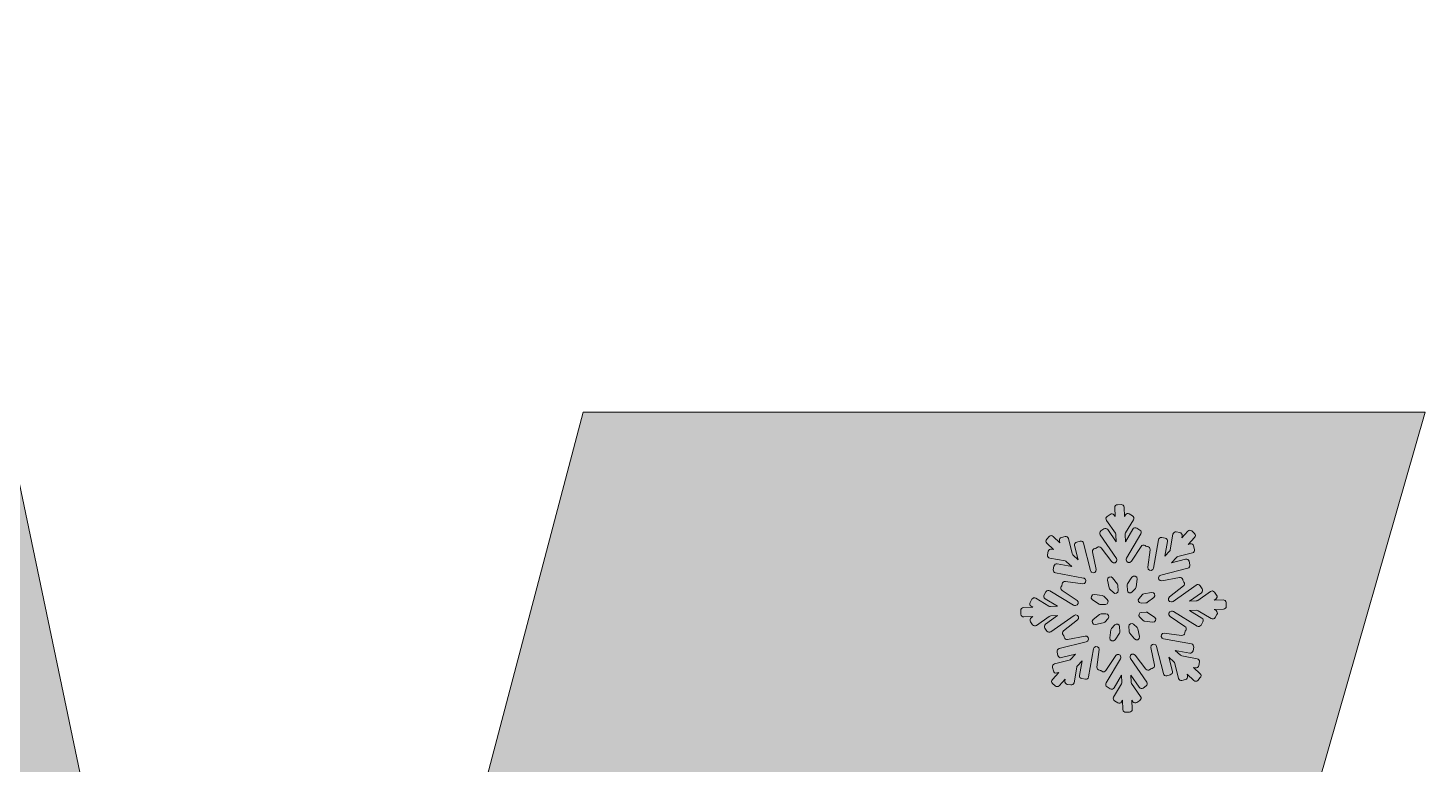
# Model space of a CAD drawing. Header units: millimetres. Extents: x -42 to 192, y -117 to -17.
# Drawn here: x 144.94 to 191.72, y -41.91 to -17.24 of the extents above; entities that cross this region are included whole.
import ezdxf

# ---------------------------------------------------------------- set-up
doc = ezdxf.new("R2010")
doc.units = ezdxf.units.MM
doc.header["$MEASUREMENT"] = 0
doc.layers.add('engraving', color=7, linetype='Continuous')
doc.layers.add('Layer 1', color=7, linetype='Continuous')

msp = doc.modelspace()

# ---------------------------------------------------------------- hatches: boundary and pattern name
at = {"layer": 'Layer 1'}
h = msp.add_hatch(color=2, dxfattribs=at)
h.dxf.hatch_style = 2
edge = h.paths.add_edge_path()
edge.add_spline(control_points=[(163.535, -30.121), (163.535, -30.121), (152.73, -71.11), (152.73, -71.11), (152.73, -71.11), (144.157, -30.121), (144.157, -30.121), (144.157, -30.121), (141.21, -30.121), (141.21, -30.121), (140.385, -29.082), (139.149, -28.383), (137.751, -28.276), (139.256, -27.161), (140.236, -25.378), (140.236, -23.361), (140.236, -19.98), (137.496, -17.24), (134.115, -17.24), (130.735, -17.24), (127.995, -19.98), (127.995, -23.361), (127.995, -25.378), (128.975, -27.161), (130.479, -28.276), (129.082, -28.383), (127.846, -29.082), (127.021, -30.121), (127.021, -30.121), (124.073, -30.121), (124.073, -30.121), (124.073, -30.121), (115.617, -71.11), (115.617, -71.11), (115.617, -71.11), (104.695, -30.121), (104.695, -30.121), (104.695, -30.121), (76.508, -30.121), (76.508, -30.121), (76.508, -30.121), (100.937, -115.27), (100.937, -115.27), (100.937, -115.27), (126.657, -115.27), (126.657, -115.27), (126.657, -115.27), (134.174, -87.788), (134.174, -87.788), (134.174, -87.788), (141.573, -115.27), (141.573, -115.27), (141.573, -115.27), (167.294, -115.27), (167.294, -115.27), (167.294, -115.27), (191.723, -30.121), (191.723, -30.121), (191.723, -30.121), (163.535, -30.121), (163.535, -30.121)], knot_values=[0, 0, 0, 0, 1, 1, 1, 2, 2, 2, 3, 3, 3, 4, 4, 4, 5, 5, 5, 6, 6, 6, 7, 7, 7, 8, 8, 8, 9, 9, 9, 10, 10, 10, 11, 11, 11, 12, 12, 12, 13, 13, 13, 14, 14, 14, 15, 15, 15, 16, 16, 16, 17, 17, 17, 18, 18, 18, 19, 19, 19, 20, 20, 20, 20], degree=3, periodic=1)
edge = h.paths.add_edge_path()
edge.add_spline(control_points=[(130.308, -23.361), (130.308, -21.261), (132.016, -19.553), (134.115, -19.553), (136.215, -19.553), (137.923, -21.261), (137.923, -23.361), (137.923, -25.46), (136.215, -27.168), (134.115, -27.168), (132.016, -27.168), (130.308, -25.46), (130.308, -23.361)], knot_values=[0, 0, 0, 0, 1, 1, 1, 2, 2, 2, 3, 3, 3, 4, 4, 4, 4], degree=3, periodic=1)

# ---------------------------------------------------------------- linework, layer by layer
at = {"layer": 'engraving', "lineweight": 0}
for points, knots in [([(185.061, -36.498), (185.059, -36.446), (185.015, -36.405), (184.963, -36.407), (184.963, -36.407), (184.663, -36.419), (184.663, -36.419), (184.663, -36.419), (184.718, -36.379), (184.718, -36.379), (184.761, -36.35), (184.771, -36.291), (184.742, -36.249), (184.742, -36.249), (184.672, -36.147), (184.672, -36.147), (184.642, -36.104), (184.582, -36.094), (184.539, -36.124), (184.539, -36.124), (184.113, -36.425), (184.113, -36.425), (184.098, -36.435), (184.081, -36.441), (184.063, -36.442), (184.063, -36.442), (183.833, -36.451), (183.833, -36.451), (183.833, -36.451), (184.238, -36.165), (184.238, -36.165), (184.28, -36.135), (184.291, -36.076), (184.261, -36.034), (184.261, -36.034), (184.191, -35.933), (184.191, -35.933), (184.161, -35.89), (184.102, -35.879), (184.059, -35.909), (184.059, -35.909), (183.284, -36.457), (183.284, -36.457), (183.269, -36.468), (183.251, -36.474), (183.233, -36.474), (183.233, -36.474), (183.228, -36.474), (183.228, -36.474), (183.137, -36.478), (183.094, -36.362), (183.166, -36.306), (183.166, -36.306), (183.631, -35.94), (183.631, -35.94), (183.672, -35.908), (183.679, -35.849), (183.648, -35.808), (183.648, -35.808), (183.633, -35.788), (183.633, -35.788), (183.624, -35.777), (183.618, -35.763), (183.615, -35.749), (183.615, -35.749), (183.61, -35.725), (183.61, -35.725), (183.6, -35.674), (183.55, -35.641), (183.499, -35.651), (183.499, -35.651), (182.912, -35.768), (182.912, -35.768), (182.822, -35.786), (182.762, -35.679), (182.824, -35.612), (182.824, -35.612), (182.833, -35.601), (182.833, -35.601), (182.846, -35.587), (182.862, -35.578), (182.88, -35.573), (182.88, -35.573), (183.781, -35.347), (183.781, -35.347), (183.831, -35.334), (183.862, -35.283), (183.85, -35.233), (183.85, -35.233), (183.82, -35.113), (183.82, -35.113), (183.807, -35.062), (183.756, -35.031), (183.705, -35.044), (183.705, -35.044), (183.234, -35.162), (183.234, -35.162), (183.234, -35.162), (183.396, -34.984), (183.396, -34.984), (183.409, -34.971), (183.425, -34.961), (183.443, -34.956), (183.443, -34.956), (183.936, -34.833), (183.936, -34.833), (183.987, -34.82), (184.018, -34.769), (184.005, -34.718), (184.005, -34.718), (183.975, -34.599), (183.975, -34.599), (183.963, -34.548), (183.912, -34.517), (183.861, -34.53), (183.861, -34.53), (183.796, -34.546), (183.796, -34.546), (183.796, -34.546), (184.008, -34.314), (184.008, -34.314), (184.043, -34.276), (184.04, -34.217), (184.003, -34.181), (184.003, -34.181), (183.913, -34.098), (183.913, -34.098), (183.875, -34.062), (183.814, -34.064), (183.779, -34.103), (183.779, -34.103), (183.577, -34.324), (183.577, -34.324), (183.577, -34.324), (183.588, -34.258), (183.588, -34.258), (183.597, -34.207), (183.563, -34.158), (183.512, -34.149), (183.512, -34.149), (183.393, -34.127), (183.393, -34.127), (183.341, -34.118), (183.292, -34.153), (183.283, -34.204), (183.283, -34.204), (183.192, -34.724), (183.192, -34.724), (183.189, -34.741), (183.181, -34.758), (183.169, -34.771), (183.169, -34.771), (183.014, -34.941), (183.014, -34.941), (183.014, -34.941), (183.1, -34.45), (183.1, -34.45), (183.108, -34.399), (183.074, -34.35), (183.023, -34.341), (183.023, -34.341), (182.904, -34.319), (182.904, -34.319), (182.852, -34.31), (182.803, -34.344), (182.794, -34.396), (182.794, -34.396), (182.63, -35.34), (182.63, -35.34), (182.626, -35.358), (182.618, -35.375), (182.606, -35.388), (182.606, -35.388), (182.606, -35.388), (182.606, -35.388), (182.544, -35.456), (182.432, -35.404), (182.443, -35.313), (182.443, -35.313), (182.514, -34.724), (182.514, -34.724), (182.52, -34.673), (182.484, -34.626), (182.432, -34.619), (182.432, -34.619), (182.41, -34.616), (182.41, -34.616), (182.395, -34.614), (182.381, -34.609), (182.369, -34.601), (182.369, -34.601), (182.35, -34.588), (182.35, -34.588), (182.306, -34.559), (182.247, -34.57), (182.218, -34.614), (182.218, -34.614), (181.889, -35.113), (181.889, -35.113), (181.838, -35.19), (181.719, -35.157), (181.715, -35.065), (181.715, -35.065), (181.715, -35.055), (181.715, -35.055), (181.714, -35.036), (181.719, -35.018), (181.728, -35.003), (181.728, -35.003), (182.206, -34.196), (182.206, -34.196), (182.233, -34.152), (182.218, -34.094), (182.174, -34.068), (182.174, -34.068), (182.07, -34.004), (182.07, -34.004), (182.025, -33.977), (181.966, -33.991), (181.94, -34.036), (181.94, -34.036), (181.691, -34.456), (181.691, -34.456), (181.691, -34.456), (181.681, -34.215), (181.681, -34.215), (181.68, -34.196), (181.685, -34.178), (181.694, -34.163), (181.694, -34.163), (181.956, -33.72), (181.956, -33.72), (181.983, -33.676), (181.969, -33.618), (181.924, -33.591), (181.924, -33.591), (181.82, -33.528), (181.82, -33.528), (181.775, -33.501), (181.717, -33.515), (181.69, -33.56), (181.69, -33.56), (181.657, -33.616), (181.657, -33.616), (181.657, -33.616), (181.644, -33.303), (181.644, -33.303), (181.642, -33.251), (181.598, -33.21), (181.546, -33.212), (181.546, -33.212), (181.425, -33.217), (181.425, -33.217), (181.373, -33.219), (181.332, -33.263), (181.334, -33.315), (181.334, -33.315), (181.346, -33.617), (181.346, -33.617), (181.346, -33.617), (181.309, -33.564), (181.309, -33.564), (181.28, -33.521), (181.22, -33.51), (181.177, -33.541), (181.177, -33.541), (181.078, -33.611), (181.078, -33.611), (181.036, -33.641), (181.025, -33.699), (181.055, -33.742), (181.055, -33.742), (181.354, -34.175), (181.354, -34.175), (181.364, -34.19), (181.37, -34.207), (181.371, -34.225), (181.371, -34.225), (181.38, -34.457), (181.38, -34.457), (181.38, -34.457), (181.099, -34.05), (181.099, -34.05), (181.069, -34.006), (181.009, -33.996), (180.967, -34.026), (180.967, -34.026), (180.867, -34.096), (180.867, -34.096), (180.825, -34.126), (180.814, -34.185), (180.844, -34.227), (180.844, -34.227), (181.388, -35.015), (181.388, -35.015), (181.398, -35.03), (181.404, -35.047), (181.405, -35.065), (181.405, -35.065), (181.405, -35.067), (181.405, -35.067), (181.409, -35.159), (181.292, -35.201), (181.236, -35.128), (181.236, -35.128), (180.878, -34.663), (180.878, -34.663), (180.846, -34.621), (180.786, -34.614), (180.744, -34.646), (180.744, -34.646), (180.727, -34.66), (180.727, -34.66), (180.715, -34.67), (180.701, -34.676), (180.687, -34.679), (180.687, -34.679), (180.665, -34.683), (180.665, -34.683), (180.614, -34.693), (180.58, -34.743), (180.591, -34.794), (180.591, -34.794), (180.707, -35.387), (180.707, -35.387), (180.725, -35.477), (180.617, -35.537), (180.55, -35.474), (180.55, -35.474), (180.544, -35.469), (180.544, -35.469), (180.531, -35.456), (180.522, -35.44), (180.517, -35.422), (180.517, -35.422), (180.291, -34.509), (180.291, -34.509), (180.279, -34.458), (180.227, -34.427), (180.177, -34.44), (180.177, -34.44), (180.059, -34.469), (180.059, -34.469), (180.008, -34.482), (179.978, -34.533), (179.99, -34.584), (179.99, -34.584), (180.108, -35.061), (180.108, -35.061), (180.108, -35.061), (179.934, -34.898), (179.934, -34.898), (179.92, -34.885), (179.911, -34.869), (179.906, -34.851), (179.906, -34.851), (179.782, -34.35), (179.782, -34.35), (179.77, -34.299), (179.719, -34.268), (179.668, -34.281), (179.668, -34.281), (179.55, -34.311), (179.55, -34.311), (179.5, -34.323), (179.469, -34.374), (179.481, -34.425), (179.481, -34.425), (179.498, -34.49), (179.498, -34.49), (179.498, -34.49), (179.271, -34.278), (179.271, -34.278), (179.232, -34.242), (179.172, -34.244), (179.136, -34.283), (179.136, -34.283), (179.054, -34.373), (179.054, -34.373), (179.019, -34.411), (179.021, -34.471), (179.059, -34.506), (179.059, -34.506), (179.281, -34.713), (179.281, -34.713), (179.281, -34.713), (179.216, -34.702), (179.216, -34.702), (179.165, -34.692), (179.115, -34.727), (179.106, -34.778), (179.106, -34.778), (179.085, -34.9), (179.085, -34.9), (179.076, -34.951), (179.11, -35), (179.162, -35.009), (179.162, -35.009), (179.674, -35.102), (179.674, -35.102), (179.692, -35.105), (179.709, -35.113), (179.722, -35.126), (179.722, -35.126), (179.892, -35.284), (179.892, -35.284), (179.892, -35.284), (179.407, -35.197), (179.407, -35.197), (179.355, -35.187), (179.306, -35.222), (179.297, -35.274), (179.297, -35.274), (179.276, -35.395), (179.276, -35.395), (179.267, -35.446), (179.301, -35.495), (179.352, -35.504), (179.352, -35.504), (180.285, -35.673), (180.285, -35.673), (180.303, -35.676), (180.32, -35.684), (180.333, -35.697), (180.333, -35.697), (180.337, -35.701), (180.337, -35.701), (180.404, -35.764), (180.352, -35.875), (180.261, -35.864), (180.261, -35.864), (179.68, -35.79), (179.68, -35.79), (179.628, -35.783), (179.58, -35.82), (179.574, -35.872), (179.574, -35.872), (179.571, -35.896), (179.571, -35.896), (179.569, -35.91), (179.564, -35.924), (179.556, -35.937), (179.556, -35.937), (179.543, -35.957), (179.543, -35.957), (179.514, -36), (179.526, -36.058), (179.569, -36.087), (179.569, -36.087), (180.069, -36.426), (180.069, -36.426), (180.145, -36.477), (180.111, -36.595), (180.02, -36.599), (180.02, -36.599), (180.008, -36.599), (180.008, -36.599), (179.99, -36.6), (179.971, -36.595), (179.955, -36.586), (179.955, -36.586), (179.159, -36.101), (179.159, -36.101), (179.114, -36.073), (179.056, -36.088), (179.029, -36.133), (179.029, -36.133), (178.966, -36.238), (178.966, -36.238), (178.94, -36.283), (178.954, -36.34), (178.998, -36.367), (178.998, -36.367), (179.417, -36.622), (179.417, -36.622), (179.417, -36.622), (179.178, -36.631), (179.178, -36.631), (179.16, -36.632), (179.142, -36.627), (179.126, -36.618), (179.126, -36.618), (178.689, -36.352), (178.689, -36.352), (178.644, -36.325), (178.586, -36.339), (178.559, -36.385), (178.559, -36.385), (178.496, -36.49), (178.496, -36.49), (178.47, -36.534), (178.484, -36.592), (178.529, -36.619), (178.529, -36.619), (178.587, -36.654), (178.587, -36.654), (178.587, -36.654), (178.277, -36.666), (178.277, -36.666), (178.224, -36.668), (178.184, -36.712), (178.186, -36.765), (178.186, -36.765), (178.191, -36.888), (178.191, -36.888), (178.193, -36.94), (178.237, -36.981), (178.289, -36.979), (178.289, -36.979), (178.59, -36.967), (178.59, -36.967), (178.59, -36.967), (178.534, -37.006), (178.534, -37.006), (178.491, -37.036), (178.481, -37.095), (178.511, -37.137), (178.511, -37.137), (178.58, -37.238), (178.58, -37.238), (178.61, -37.282), (178.67, -37.292), (178.713, -37.262), (178.713, -37.262), (179.139, -36.961), (179.139, -36.961), (179.154, -36.95), (179.171, -36.944), (179.189, -36.944), (179.189, -36.944), (179.419, -36.935), (179.419, -36.935), (179.419, -36.935), (179.014, -37.221), (179.014, -37.221), (178.972, -37.251), (178.961, -37.309), (178.991, -37.352), (178.991, -37.352), (179.061, -37.453), (179.061, -37.453), (179.091, -37.496), (179.15, -37.507), (179.193, -37.476), (179.193, -37.476), (179.969, -36.929), (179.969, -36.929), (179.983, -36.918), (180.001, -36.912), (180.019, -36.911), (180.019, -36.911), (180.024, -36.911), (180.024, -36.911), (180.115, -36.908), (180.158, -37.023), (180.086, -37.08), (180.086, -37.08), (179.621, -37.446), (179.621, -37.446), (179.58, -37.478), (179.573, -37.537), (179.604, -37.578), (179.604, -37.578), (179.619, -37.597), (179.619, -37.597), (179.628, -37.609), (179.634, -37.622), (179.637, -37.637), (179.637, -37.637), (179.642, -37.66), (179.642, -37.66), (179.652, -37.712), (179.702, -37.745), (179.753, -37.735), (179.753, -37.735), (180.34, -37.618), (180.34, -37.618), (180.43, -37.6), (180.49, -37.707), (180.428, -37.774), (180.428, -37.774), (180.419, -37.785), (180.419, -37.785), (180.406, -37.798), (180.39, -37.808), (180.372, -37.813), (180.372, -37.813), (179.471, -38.039), (179.471, -38.039), (179.421, -38.051), (179.39, -38.102), (179.403, -38.153), (179.403, -38.153), (179.432, -38.273), (179.432, -38.273), (179.445, -38.323), (179.496, -38.354), (179.547, -38.342), (179.547, -38.342), (180.018, -38.223), (180.018, -38.223), (180.018, -38.223), (179.856, -38.401), (179.856, -38.401), (179.843, -38.415), (179.827, -38.425), (179.809, -38.429), (179.809, -38.429), (179.316, -38.553), (179.316, -38.553), (179.265, -38.566), (179.234, -38.617), (179.247, -38.667), (179.247, -38.667), (179.277, -38.787), (179.277, -38.787), (179.289, -38.838), (179.341, -38.869), (179.391, -38.856), (179.391, -38.856), (179.456, -38.84), (179.456, -38.84), (179.456, -38.84), (179.244, -39.072), (179.244, -39.072), (179.209, -39.11), (179.212, -39.169), (179.249, -39.204), (179.249, -39.204), (179.339, -39.288), (179.339, -39.288), (179.377, -39.324), (179.438, -39.322), (179.473, -39.283), (179.473, -39.283), (179.675, -39.061), (179.675, -39.061), (179.675, -39.061), (179.664, -39.128), (179.664, -39.128), (179.655, -39.179), (179.689, -39.227), (179.74, -39.237), (179.74, -39.237), (179.859, -39.258), (179.859, -39.258), (179.911, -39.268), (179.96, -39.233), (179.969, -39.182), (179.969, -39.182), (180.06, -38.662), (180.06, -38.662), (180.063, -38.644), (180.071, -38.628), (180.083, -38.614), (180.083, -38.614), (180.238, -38.445), (180.238, -38.445), (180.238, -38.445), (180.152, -38.936), (180.152, -38.936), (180.144, -38.987), (180.178, -39.036), (180.229, -39.045), (180.229, -39.045), (180.348, -39.067), (180.348, -39.067), (180.4, -39.076), (180.449, -39.042), (180.458, -38.99), (180.458, -38.99), (180.622, -38.045), (180.622, -38.045), (180.626, -38.028), (180.634, -38.011), (180.646, -37.998), (180.646, -37.998), (180.646, -37.998), (180.646, -37.998), (180.708, -37.93), (180.82, -37.982), (180.809, -38.073), (180.809, -38.073), (180.738, -38.661), (180.738, -38.661), (180.732, -38.713), (180.768, -38.76), (180.82, -38.767), (180.82, -38.767), (180.842, -38.769), (180.842, -38.769), (180.857, -38.771), (180.871, -38.777), (180.883, -38.785), (180.883, -38.785), (180.902, -38.798), (180.902, -38.798), (180.946, -38.827), (181.005, -38.815), (181.034, -38.771), (181.034, -38.771), (181.364, -38.273), (181.364, -38.273), (181.414, -38.196), (181.533, -38.229), (181.537, -38.321), (181.537, -38.321), (181.537, -38.331), (181.537, -38.331), (181.538, -38.35), (181.533, -38.368), (181.524, -38.383), (181.524, -38.383), (181.046, -39.189), (181.046, -39.189), (181.019, -39.234), (181.034, -39.291), (181.078, -39.318), (181.078, -39.318), (181.182, -39.382), (181.182, -39.382), (181.227, -39.409), (181.286, -39.395), (181.312, -39.349), (181.312, -39.349), (181.561, -38.93), (181.561, -38.93), (181.561, -38.93), (181.571, -39.171), (181.571, -39.171), (181.572, -39.189), (181.567, -39.207), (181.558, -39.223), (181.558, -39.223), (181.296, -39.666), (181.296, -39.666), (181.269, -39.71), (181.284, -39.768), (181.328, -39.794), (181.328, -39.794), (181.432, -39.858), (181.432, -39.858), (181.477, -39.885), (181.535, -39.871), (181.562, -39.825), (181.562, -39.825), (181.595, -39.77), (181.595, -39.77), (181.595, -39.77), (181.608, -40.083), (181.608, -40.083), (181.61, -40.135), (181.654, -40.175), (181.706, -40.174), (181.706, -40.174), (181.827, -40.169), (181.827, -40.169), (181.879, -40.167), (181.92, -40.123), (181.918, -40.071), (181.918, -40.071), (181.906, -39.768), (181.906, -39.768), (181.906, -39.768), (181.943, -39.822), (181.943, -39.822), (181.972, -39.865), (182.032, -39.875), (182.075, -39.845), (182.075, -39.845), (182.174, -39.775), (182.174, -39.775), (182.216, -39.745), (182.227, -39.687), (182.197, -39.644), (182.197, -39.644), (181.898, -39.21), (181.898, -39.21), (181.888, -39.196), (181.882, -39.178), (181.881, -39.161), (181.881, -39.161), (181.872, -38.928), (181.872, -38.928), (181.872, -38.928), (182.153, -39.336), (182.153, -39.336), (182.183, -39.379), (182.243, -39.39), (182.286, -39.36), (182.286, -39.36), (182.385, -39.289), (182.385, -39.289), (182.427, -39.259), (182.438, -39.201), (182.408, -39.158), (182.408, -39.158), (181.864, -38.371), (181.864, -38.371), (181.854, -38.356), (181.848, -38.339), (181.847, -38.321), (181.847, -38.321), (181.847, -38.319), (181.847, -38.319), (181.843, -38.227), (181.96, -38.185), (182.016, -38.258), (182.016, -38.258), (182.374, -38.723), (182.374, -38.723), (182.406, -38.764), (182.466, -38.772), (182.508, -38.739), (182.508, -38.739), (182.525, -38.725), (182.525, -38.725), (182.537, -38.716), (182.551, -38.71), (182.565, -38.707), (182.565, -38.707), (182.587, -38.703), (182.587, -38.703), (182.638, -38.692), (182.672, -38.643), (182.662, -38.592), (182.662, -38.592), (182.545, -37.999), (182.545, -37.999), (182.527, -37.909), (182.635, -37.849), (182.702, -37.912), (182.702, -37.912), (182.708, -37.917), (182.708, -37.917), (182.721, -37.93), (182.73, -37.946), (182.735, -37.963), (182.735, -37.963), (182.961, -38.877), (182.961, -38.877), (182.973, -38.928), (183.025, -38.958), (183.075, -38.946), (183.075, -38.946), (183.193, -38.916), (183.193, -38.916), (183.243, -38.904), (183.274, -38.852), (183.262, -38.802), (183.262, -38.802), (183.144, -38.325), (183.144, -38.325), (183.144, -38.325), (183.318, -38.488), (183.318, -38.488), (183.332, -38.501), (183.341, -38.517), (183.346, -38.535), (183.346, -38.535), (183.47, -39.036), (183.47, -39.036), (183.482, -39.087), (183.534, -39.117), (183.584, -39.105), (183.584, -39.105), (183.702, -39.075), (183.702, -39.075), (183.752, -39.062), (183.783, -39.011), (183.771, -38.961), (183.771, -38.961), (183.755, -38.896), (183.755, -38.896), (183.755, -38.896), (183.981, -39.108), (183.981, -39.108), (184.02, -39.144), (184.08, -39.142), (184.116, -39.103), (184.116, -39.103), (184.198, -39.012), (184.198, -39.012), (184.233, -38.974), (184.231, -38.915), (184.193, -38.88), (184.193, -38.88), (183.971, -38.672), (183.971, -38.672), (183.971, -38.672), (184.036, -38.684), (184.036, -38.684), (184.087, -38.693), (184.137, -38.659), (184.146, -38.607), (184.146, -38.607), (184.167, -38.486), (184.167, -38.486), (184.176, -38.435), (184.142, -38.386), (184.09, -38.377), (184.09, -38.377), (183.578, -38.284), (183.578, -38.284), (183.56, -38.281), (183.543, -38.272), (183.53, -38.26), (183.53, -38.26), (183.36, -38.101), (183.36, -38.101), (183.36, -38.101), (183.845, -38.189), (183.845, -38.189), (183.897, -38.198), (183.946, -38.164), (183.955, -38.112), (183.955, -38.112), (183.976, -37.991), (183.976, -37.991), (183.985, -37.94), (183.951, -37.891), (183.9, -37.882), (183.9, -37.882), (182.967, -37.713), (182.967, -37.713), (182.949, -37.71), (182.932, -37.701), (182.919, -37.689), (182.919, -37.689), (182.915, -37.685), (182.915, -37.685), (182.848, -37.622), (182.9, -37.511), (182.991, -37.522), (182.991, -37.522), (183.572, -37.596), (183.572, -37.596), (183.624, -37.603), (183.672, -37.566), (183.678, -37.514), (183.678, -37.514), (183.681, -37.49), (183.681, -37.49), (183.683, -37.475), (183.688, -37.461), (183.696, -37.449), (183.696, -37.449), (183.709, -37.429), (183.709, -37.429), (183.738, -37.386), (183.726, -37.328), (183.683, -37.299), (183.683, -37.299), (183.183, -36.959), (183.183, -36.959), (183.107, -36.908), (183.141, -36.79), (183.232, -36.787), (183.232, -36.787), (183.244, -36.786), (183.244, -36.786), (183.262, -36.786), (183.281, -36.79), (183.297, -36.8), (183.297, -36.8), (184.093, -37.285), (184.093, -37.285), (184.138, -37.313), (184.196, -37.298), (184.223, -37.253), (184.223, -37.253), (184.286, -37.147), (184.286, -37.147), (184.312, -37.103), (184.298, -37.045), (184.254, -37.018), (184.254, -37.018), (183.835, -36.764), (183.835, -36.764), (183.835, -36.764), (184.074, -36.754), (184.074, -36.754), (184.092, -36.754), (184.111, -36.758), (184.126, -36.768), (184.126, -36.768), (184.563, -37.034), (184.563, -37.034), (184.608, -37.061), (184.666, -37.046), (184.693, -37.001), (184.693, -37.001), (184.756, -36.896), (184.756, -36.896), (184.782, -36.851), (184.768, -36.794), (184.723, -36.767), (184.723, -36.767), (184.665, -36.731), (184.665, -36.731), (184.665, -36.731), (184.975, -36.719), (184.975, -36.719), (185.028, -36.717), (185.068, -36.673), (185.066, -36.621), (185.066, -36.621), (185.061, -36.498), (185.061, -36.498)], [0, 0, 0, 0, 1, 1, 1, 2, 2, 2, 3, 3, 3, 4, 4, 4, 5, 5, 5, 6, 6, 6, 7, 7, 7, 8, 8, 8, 9, 9, 9, 10, 10, 10, 11, 11, 11, 12, 12, 12, 13, 13, 13, 14, 14, 14, 15, 15, 15, 16, 16, 16, 17, 17, 17, 18, 18, 18, 19, 19, 19, 20, 20, 20, 21, 21, 21, 22, 22, 22, 23, 23, 23, 24, 24, 24, 25, 25, 25, 26, 26, 26, 27, 27, 27, 28, 28, 28, 29, 29, 29, 30, 30, 30, 31, 31, 31, 32, 32, 32, 33, 33, 33, 34, 34, 34, 35, 35, 35, 36, 36, 36, 37, 37, 37, 38, 38, 38, 39, 39, 39, 40, 40, 40, 41, 41, 41, 42, 42, 42, 43, 43, 43, 44, 44, 44, 45, 45, 45, 46, 46, 46, 47, 47, 47, 48, 48, 48, 49, 49, 49, 50, 50, 50, 51, 51, 51, 52, 52, 52, 53, 53, 53, 54, 54, 54, 55, 55, 55, 56, 56, 56, 57, 57, 57, 58, 58, 58, 59, 59, 59, 60, 60, 60, 61, 61, 61, 62, 62, 62, 63, 63, 63, 64, 64, 64, 65, 65, 65, 66, 66, 66, 67, 67, 67, 68, 68, 68, 69, 69, 69, 70, 70, 70, 71, 71, 71, 72, 72, 72, 73, 73, 73, 74, 74, 74, 75, 75, 75, 76, 76, 76, 77, 77, 77, 78, 78, 78, 79, 79, 79, 80, 80, 80, 81, 81, 81, 82, 82, 82, 83, 83, 83, 84, 84, 84, 85, 85, 85, 86, 86, 86, 87, 87, 87, 88, 88, 88, 89, 89, 89, 90, 90, 90, 91, 91, 91, 92, 92, 92, 93, 93, 93, 94, 94, 94, 95, 95, 95, 96, 96, 96, 97, 97, 97, 98, 98, 98, 99, 99, 99, 100, 100, 100, 101, 101, 101, 102, 102, 102, 103, 103, 103, 104, 104, 104, 105, 105, 105, 106, 106, 106, 107, 107, 107, 108, 108, 108, 109, 109, 109, 110, 110, 110, 111, 111, 111, 112, 112, 112, 113, 113, 113, 114, 114, 114, 115, 115, 115, 116, 116, 116, 117, 117, 117, 118, 118, 118, 119, 119, 119, 120, 120, 120, 121, 121, 121, 122, 122, 122, 123, 123, 123, 124, 124, 124, 125, 125, 125, 126, 126, 126, 127, 127, 127, 128, 128, 128, 129, 129, 129, 130, 130, 130, 131, 131, 131, 132, 132, 132, 133, 133, 133, 134, 134, 134, 135, 135, 135, 136, 136, 136, 137, 137, 137, 138, 138, 138, 139, 139, 139, 140, 140, 140, 141, 141, 141, 142, 142, 142, 143, 143, 143, 144, 144, 144, 145, 145, 145, 146, 146, 146, 147, 147, 147, 148, 148, 148, 149, 149, 149, 150, 150, 150, 151, 151, 151, 152, 152, 152, 153, 153, 153, 154, 154, 154, 155, 155, 155, 156, 156, 156, 157, 157, 157, 158, 158, 158, 159, 159, 159, 160, 160, 160, 161, 161, 161, 162, 162, 162, 163, 163, 163, 164, 164, 164, 165, 165, 165, 166, 166, 166, 167, 167, 167, 168, 168, 168, 169, 169, 169, 170, 170, 170, 171, 171, 171, 172, 172, 172, 173, 173, 173, 174, 174, 174, 175, 175, 175, 176, 176, 176, 177, 177, 177, 178, 178, 178, 179, 179, 179, 180, 180, 180, 181, 181, 181, 182, 182, 182, 183, 183, 183, 184, 184, 184, 185, 185, 185, 186, 186, 186, 187, 187, 187, 188, 188, 188, 189, 189, 189, 190, 190, 190, 191, 191, 191, 192, 192, 192, 193, 193, 193, 194, 194, 194, 195, 195, 195, 196, 196, 196, 197, 197, 197, 198, 198, 198, 199, 199, 199, 200, 200, 200, 201, 201, 201, 202, 202, 202, 203, 203, 203, 204, 204, 204, 205, 205, 205, 206, 206, 206, 207, 207, 207, 208, 208, 208, 209, 209, 209, 210, 210, 210, 211, 211, 211, 212, 212, 212, 213, 213, 213, 214, 214, 214, 215, 215, 215, 216, 216, 216, 217, 217, 217, 218, 218, 218, 219, 219, 219, 220, 220, 220, 221, 221, 221, 222, 222, 222, 223, 223, 223, 224, 224, 224, 225, 225, 225, 226, 226, 226, 227, 227, 227, 228, 228, 228, 229, 229, 229, 230, 230, 230, 231, 231, 231, 232, 232, 232, 233, 233, 233, 234, 234, 234, 235, 235, 235, 236, 236, 236, 237, 237, 237, 238, 238, 238, 239, 239, 239, 240, 240, 240, 241, 241, 241, 242, 242, 242, 243, 243, 243, 244, 244, 244, 245, 245, 245, 246, 246, 246, 247, 247, 247, 248, 248, 248, 249, 249, 249, 250, 250, 250, 251, 251, 251, 252, 252, 252, 253, 253, 253, 254, 254, 254, 255, 255, 255, 256, 256, 256, 257, 257, 257, 258, 258, 258, 259, 259, 259, 260, 260, 260, 261, 261, 261, 262, 262, 262, 263, 263, 263, 264, 264, 264, 265, 265, 265, 266, 266, 266, 267, 267, 267, 268, 268, 268, 269, 269, 269, 270, 270, 270, 271, 271, 271, 272, 272, 272, 273, 273, 273, 274, 274, 274, 275, 275, 275, 276, 276, 276, 277, 277, 277, 278, 278, 278, 279, 279, 279, 280, 280, 280, 281, 281, 281, 282, 282, 282, 283, 283, 283, 284, 284, 284, 285, 285, 285, 286, 286, 286, 287, 287, 287, 288, 288, 288, 289, 289, 289, 290, 290, 290, 291, 291, 291, 292, 292, 292, 293, 293, 293, 294, 294, 294, 295, 295, 295, 296, 296, 296, 297, 297, 297, 298, 298, 298, 299, 299, 299, 300, 300, 300, 301, 301, 301, 302, 302, 302, 303, 303, 303, 304, 304, 304, 305, 305, 305, 306, 306, 306, 307, 307, 307, 308, 308, 308, 309, 309, 309, 310, 310, 310, 311, 311, 311, 312, 312, 312, 313, 313, 313, 314, 314, 314, 315, 315, 315, 316, 316, 316, 317, 317, 317, 318, 318, 318, 319, 319, 319, 320, 320, 320, 321, 321, 321, 322, 322, 322, 323, 323, 323, 324, 324, 324, 325, 325, 325, 326, 326, 326, 327, 327, 327, 328, 328, 328, 329, 329, 329, 330, 330, 330, 331, 331, 331, 332, 332, 332, 333, 333, 333, 334, 334, 334, 335, 335, 335, 336, 336, 336, 336]), ([(181.262, -35.671), (181.262, -35.671), (181.42, -35.877), (181.42, -35.877), (181.432, -35.892), (181.439, -35.911), (181.44, -35.931), (181.44, -35.931), (181.446, -36.091), (181.446, -36.091), (181.45, -36.175), (181.349, -36.221), (181.288, -36.163), (181.288, -36.163), (181.174, -36.057), (181.174, -36.057), (181.159, -36.043), (181.149, -36.026), (181.146, -36.006), (181.146, -36.006), (181.095, -35.747), (181.095, -35.747), (181.075, -35.649), (181.201, -35.592), (181.262, -35.671)], [0, 0, 0, 0, 1, 1, 1, 2, 2, 2, 3, 3, 3, 4, 4, 4, 5, 5, 5, 6, 6, 6, 7, 7, 7, 8, 8, 8, 8]), ([(181.756, -36.079), (181.756, -36.079), (181.75, -35.92), (181.75, -35.92), (181.749, -35.9), (181.755, -35.88), (181.765, -35.864), (181.765, -35.864), (181.909, -35.646), (181.909, -35.646), (181.964, -35.563), (182.094, -35.61), (182.082, -35.709), (182.082, -35.709), (182.05, -35.971), (182.05, -35.971), (182.048, -35.991), (182.039, -36.009), (182.026, -36.024), (182.026, -36.024), (181.921, -36.139), (181.921, -36.139), (181.864, -36.202), (181.76, -36.164), (181.756, -36.079)], [0, 0, 0, 0, 1, 1, 1, 2, 2, 2, 3, 3, 3, 4, 4, 4, 5, 5, 5, 6, 6, 6, 7, 7, 7, 8, 8, 8, 8]), ([(180.807, -36.55), (180.807, -36.55), (180.585, -36.4), (180.585, -36.4), (180.503, -36.344), (180.551, -36.215), (180.65, -36.228), (180.65, -36.228), (180.91, -36.261), (180.91, -36.261), (180.93, -36.263), (180.948, -36.272), (180.963, -36.286), (180.963, -36.286), (181.082, -36.397), (181.082, -36.397), (181.143, -36.454), (181.105, -36.557), (181.021, -36.56), (181.021, -36.56), (180.863, -36.566), (180.863, -36.566), (180.843, -36.567), (180.823, -36.561), (180.807, -36.55)], [0, 0, 0, 0, 1, 1, 1, 2, 2, 2, 3, 3, 3, 4, 4, 4, 5, 5, 5, 6, 6, 6, 7, 7, 7, 8, 8, 8, 8]), ([(182.145, -36.356), (182.145, -36.356), (182.253, -36.236), (182.253, -36.236), (182.267, -36.221), (182.285, -36.211), (182.305, -36.207), (182.305, -36.207), (182.564, -36.156), (182.564, -36.156), (182.662, -36.136), (182.719, -36.261), (182.641, -36.322), (182.641, -36.322), (182.432, -36.487), (182.432, -36.487), (182.416, -36.5), (182.397, -36.507), (182.377, -36.507), (182.377, -36.507), (182.218, -36.514), (182.218, -36.514), (182.134, -36.517), (182.088, -36.417), (182.145, -36.356)], [0, 0, 0, 0, 1, 1, 1, 2, 2, 2, 3, 3, 3, 4, 4, 4, 5, 5, 5, 6, 6, 6, 7, 7, 7, 8, 8, 8, 8]), ([(181.107, -37.03), (181.107, -37.03), (180.999, -37.149), (180.999, -37.149), (180.985, -37.164), (180.967, -37.174), (180.947, -37.178), (180.947, -37.178), (180.688, -37.23), (180.688, -37.23), (180.59, -37.249), (180.533, -37.125), (180.611, -37.063), (180.611, -37.063), (180.82, -36.899), (180.82, -36.899), (180.836, -36.886), (180.855, -36.879), (180.875, -36.878), (180.875, -36.878), (181.034, -36.872), (181.034, -36.872), (181.118, -36.869), (181.164, -36.968), (181.107, -37.03)], [0, 0, 0, 0, 1, 1, 1, 2, 2, 2, 3, 3, 3, 4, 4, 4, 5, 5, 5, 6, 6, 6, 7, 7, 7, 8, 8, 8, 8]), ([(182.445, -36.836), (182.445, -36.836), (182.667, -36.986), (182.667, -36.986), (182.749, -37.042), (182.701, -37.17), (182.602, -37.158), (182.602, -37.158), (182.342, -37.125), (182.342, -37.125), (182.322, -37.122), (182.304, -37.114), (182.289, -37.1), (182.289, -37.1), (182.171, -36.989), (182.171, -36.989), (182.109, -36.932), (182.148, -36.829), (182.231, -36.826), (182.231, -36.826), (182.389, -36.82), (182.389, -36.82), (182.409, -36.819), (182.429, -36.824), (182.445, -36.836)], [0, 0, 0, 0, 1, 1, 1, 2, 2, 2, 3, 3, 3, 4, 4, 4, 5, 5, 5, 6, 6, 6, 7, 7, 7, 8, 8, 8, 8]), ([(181.496, -37.306), (181.496, -37.306), (181.502, -37.466), (181.502, -37.466), (181.503, -37.486), (181.497, -37.505), (181.487, -37.522), (181.487, -37.522), (181.343, -37.74), (181.343, -37.74), (181.288, -37.823), (181.158, -37.775), (181.17, -37.676), (181.17, -37.676), (181.202, -37.414), (181.202, -37.414), (181.204, -37.395), (181.213, -37.377), (181.226, -37.362), (181.226, -37.362), (181.332, -37.247), (181.332, -37.247), (181.388, -37.184), (181.492, -37.222), (181.496, -37.306)], [0, 0, 0, 0, 1, 1, 1, 2, 2, 2, 3, 3, 3, 4, 4, 4, 5, 5, 5, 6, 6, 6, 7, 7, 7, 8, 8, 8, 8]), ([(181.99, -37.714), (181.99, -37.714), (181.832, -37.509), (181.832, -37.509), (181.82, -37.493), (181.813, -37.474), (181.812, -37.455), (181.812, -37.455), (181.806, -37.295), (181.806, -37.295), (181.802, -37.211), (181.903, -37.165), (181.964, -37.222), (181.964, -37.222), (182.078, -37.329), (182.078, -37.329), (182.093, -37.342), (182.103, -37.36), (182.106, -37.379), (182.106, -37.379), (182.158, -37.638), (182.158, -37.638), (182.177, -37.736), (182.051, -37.793), (181.99, -37.714)], [0, 0, 0, 0, 1, 1, 1, 2, 2, 2, 3, 3, 3, 4, 4, 4, 5, 5, 5, 6, 6, 6, 7, 7, 7, 8, 8, 8, 8])]:
    msp.add_open_spline(points, degree=3, knots=knots, dxfattribs=at)
at = {"layer": 'Layer 1', "lineweight": 0}
msp.add_open_spline([(163.535, -30.121), (163.535, -30.121), (152.73, -71.11), (152.73, -71.11), (152.73, -71.11), (144.157, -30.121), (144.157, -30.121), (144.157, -30.121), (141.21, -30.121), (141.21, -30.121), (140.385, -29.082), (139.149, -28.383), (137.751, -28.276), (139.256, -27.161), (140.236, -25.378), (140.236, -23.361), (140.236, -19.98), (137.496, -17.24), (134.115, -17.24), (130.735, -17.24), (127.995, -19.98), (127.995, -23.361), (127.995, -25.378), (128.975, -27.161), (130.479, -28.276), (129.082, -28.383), (127.846, -29.082), (127.021, -30.121), (127.021, -30.121), (124.073, -30.121), (124.073, -30.121), (124.073, -30.121), (115.617, -71.11), (115.617, -71.11), (115.617, -71.11), (104.695, -30.121), (104.695, -30.121), (104.695, -30.121), (76.508, -30.121), (76.508, -30.121), (76.508, -30.121), (100.937, -115.27), (100.937, -115.27), (100.937, -115.27), (126.657, -115.27), (126.657, -115.27), (126.657, -115.27), (134.174, -87.788), (134.174, -87.788), (134.174, -87.788), (141.573, -115.27), (141.573, -115.27), (141.573, -115.27), (167.294, -115.27), (167.294, -115.27), (167.294, -115.27), (191.723, -30.121), (191.723, -30.121), (191.723, -30.121), (163.535, -30.121), (163.535, -30.121)], degree=3, knots=[0, 0, 0, 0, 1, 1, 1, 2, 2, 2, 3, 3, 3, 4, 4, 4, 5, 5, 5, 6, 6, 6, 7, 7, 7, 8, 8, 8, 9, 9, 9, 10, 10, 10, 11, 11, 11, 12, 12, 12, 13, 13, 13, 14, 14, 14, 15, 15, 15, 16, 16, 16, 17, 17, 17, 18, 18, 18, 19, 19, 19, 20, 20, 20, 20], dxfattribs=at)

doc.saveas('drawing.dxf')
